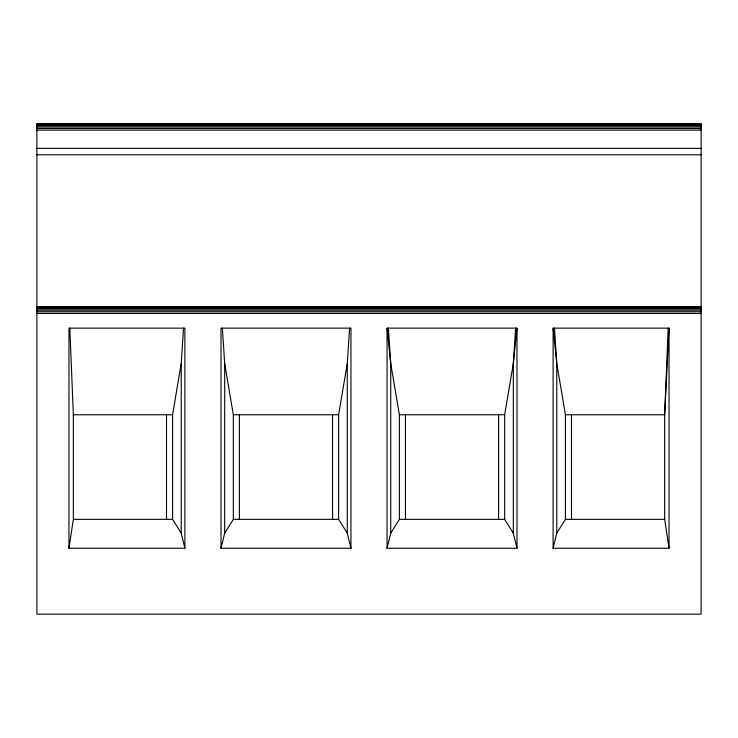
<?xml version="1.0" encoding="UTF-8"?>
<svg xmlns="http://www.w3.org/2000/svg" width="738" height="738" viewBox="0 0 738 738"><rect width="100%" height="100%" fill="white"/><g stroke="black" fill="none" stroke-linecap="round" stroke-linejoin="round"><path stroke-width="1.11" d="M668.185 328.142L664.652 414.765L664.652 519.358L669.034 548.233L553.113 548.233L553.113 328.142L669.034 328.142L669.034 548.233M669.034 328.142L664.652 414.765L565.428 414.765L556.784 363.594L553.113 328.142M184.887 548.233L184.887 328.142L68.966 328.142L68.966 548.233L184.887 548.233L181.216 533.14L181.216 363.594L183.541 328.142M350.937 548.233L350.937 328.142L221.013 328.142L221.013 548.233L350.937 548.233L347.266 533.14L347.266 363.594L349.591 328.142M515.641 328.142L513.316 363.594L513.316 533.14L516.987 548.233L387.063 548.233L387.063 328.142L516.987 328.142L516.987 548.233M516.987 328.142L513.316 363.594L504.672 414.765L504.672 519.358L513.316 533.14M68.966 548.233L73.348 519.358L73.348 414.765L69.815 328.142M181.216 533.14L172.572 519.358L172.572 414.765L181.216 363.594M347.266 533.14L338.622 519.358L338.622 414.765L347.266 363.594M221.013 548.233L224.684 533.14L224.684 363.594L222.359 328.142M387.063 548.233L390.734 533.14L390.734 363.594L388.409 328.142M553.113 548.233L556.784 533.14L556.784 363.594L554.459 328.142M224.684 533.14L233.328 519.358L233.328 414.765L224.684 363.594M390.734 533.14L399.378 519.358L399.378 414.765L390.734 363.594L387.063 328.142M556.784 533.14L565.428 519.358L565.428 414.765M36.9 124.058L701.1 124.058M36.9 124.676L701.1 124.676M36.9 125.663L701.1 125.663M36.9 126.954L701.1 126.954M36.9 128.467L701.1 128.467M36.9 130.1L701.1 130.1M36.9 148.366L701.1 148.366M36.9 154.786L701.1 154.786M36.9 306.897L701.1 306.897M36.9 307.119L701.1 307.119M36.9 307.774L701.1 307.774M36.9 308.807L701.1 308.807M36.9 310.163L701.1 310.163M36.9 311.74L701.1 311.74M36.9 313.429L701.1 313.429M73.348 414.765L172.572 414.765M233.328 414.765L338.622 414.765M399.378 414.765L504.672 414.765M73.348 519.358L172.572 519.358M233.328 519.358L338.622 519.358M399.378 519.358L504.672 519.358M565.428 519.358L664.652 519.358M571.498 414.765L571.498 519.358M498.602 414.765L498.602 519.358M405.448 414.765L405.448 519.358M332.552 414.765L332.552 519.358M239.398 414.765L239.398 519.358M166.502 414.765L166.502 519.358M701.1 123.846L36.9 123.846L36.9 614.154L701.1 614.154L701.1 123.846"/></g></svg>
